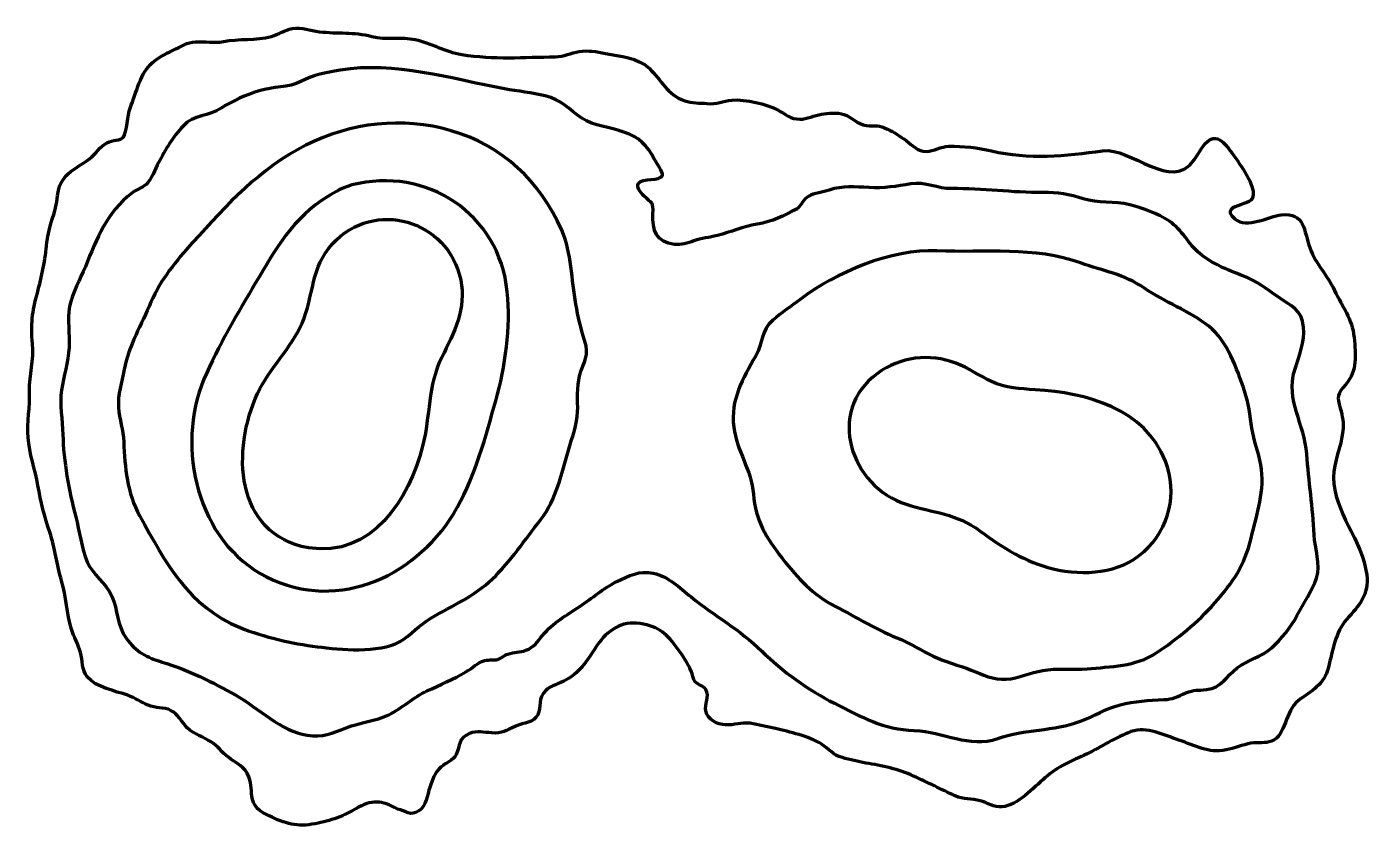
# Model space of a CAD drawing. Header units: inches. Extents: x 1.9 to 60.5, y -36.1 to -1.2.
import ezdxf

# ---------------------------------------------------------------- set-up
doc = ezdxf.new("R2010")
doc.units = ezdxf.units.IN
doc.header["$MEASUREMENT"] = 0
doc.layers.add('Layer 1', color=7, linetype='Continuous')

msp = doc.modelspace()

# ---------------------------------------------------------------- linework, layer by layer
at = {"layer": 'Layer 1', "color": 7, "lineweight": 70, "true_color": 0xffffff}
for points, knots in [([(18.057, -35.339), (18.421, -35.42), (18.625, -35.669), (18.997, -35.424), (19.287, -35.233), (19.373, -34.685), (19.469, -34.401), (19.59, -34.043), (19.666, -33.774), (19.962, -33.502), (20.183, -33.299), (20.48, -33.243), (20.617, -32.961), (20.81, -32.566), (20.693, -32.262), (21.2, -32.044), (21.521, -31.906), (21.841, -31.994), (22.174, -32.016), (22.652, -32.048), (22.774, -31.922), (23.229, -31.716), (23.587, -31.553), (23.999, -31.587), (24.184, -31.23), (24.365, -30.884), (24.175, -30.504), (24.519, -30.176), (24.759, -29.946), (25.14, -29.866), (25.426, -29.703), (26.102, -29.317), (26.358, -28.806), (26.777, -28.195), (27.22, -27.549), (27.846, -27.117), (28.648, -27.245), (29.515, -27.383), (29.817, -27.697), (30.304, -28.369), (30.533, -28.685), (30.732, -28.967), (30.886, -29.326), (30.945, -29.466), (30.963, -29.665), (31.059, -29.781), (31.192, -29.943), (31.419, -29.955), (31.519, -30.118), (31.705, -30.423), (31.45, -30.762), (31.519, -31.057), (31.611, -31.448), (32.017, -31.656), (32.382, -31.671), (32.763, -31.687), (33.054, -31.538), (33.453, -31.598), (33.819, -31.653), (34.197, -31.745), (34.559, -31.827), (35.167, -31.966), (36.027, -32.171), (36.549, -32.492), (36.91, -32.714), (37.037, -32.978), (37.482, -33.094), (37.81, -33.18), (38.166, -33.275), (38.508, -33.332), (39.204, -33.448), (39.93, -33.597), (40.591, -33.899), (41.194, -34.175), (41.794, -34.483), (42.403, -34.764), (42.744, -34.922), (43.139, -34.881), (43.496, -34.977), (43.801, -35.058), (44.11, -35.281), (44.444, -35.246), (45.155, -35.172), (45.814, -34.413), (46.321, -33.974), (46.893, -33.479), (47.487, -33.247), (48.169, -32.925), (48.795, -32.629), (49.439, -32.19), (50.079, -31.961), (50.787, -31.708), (51.503, -32.112), (52.173, -32.332), (52.899, -32.57), (53.448, -32.917), (54.227, -32.759), (54.592, -32.685), (54.949, -32.535), (55.315, -32.471), (55.601, -32.42), (55.948, -32.488), (56.215, -32.378), (56.86, -32.111), (56.795, -31.055), (57.377, -30.616), (57.955, -30.181), (58.505, -29.934), (58.701, -29.146), (58.876, -28.445), (59.005, -27.601), (59.485, -27.069), (60.04, -26.455), (60.475, -25.999), (60.367, -25.114), (60.186, -23.619), (58.918, -22.359), (58.918, -20.868), (58.918, -20.178), (59.253, -19.532), (59.328, -18.851), (59.368, -18.479), (59.312, -18.213), (59.215, -17.852), (59.072, -17.322), (59.079, -17.243), (59.458, -16.807), (59.967, -16.223), (59.89, -15.534), (59.818, -14.768), (59.737, -13.915), (59.302, -13.443), (58.96, -12.707), (58.65, -12.042), (58.138, -11.552), (57.894, -10.874), (57.61, -10.086), (57.685, -9.307), (56.638, -9.411), (56.104, -9.464), (55.137, -10.042), (54.606, -9.583), (54.154, -9.194), (54.563, -9.077), (54.859, -8.975), (55.295, -8.824), (55.455, -8.797), (55.406, -8.377), (55.346, -7.866), (54.664, -6.953), (54.348, -6.531), (53.614, -5.554), (53.292, -6.34), (52.84, -7.004), (51.851, -8.458), (50.074, -6.442), (48.839, -6.616), (47.226, -6.843), (45.604, -7.002), (43.995, -6.622), (43.414, -6.484), (42.729, -6.405), (42.126, -6.418), (41.792, -6.425), (41.477, -6.636), (41.145, -6.641), (40.762, -6.646), (40.554, -6.396), (40.259, -6.171), (40, -5.975), (39.743, -5.814), (39.452, -5.67), (39.073, -5.481), (38.916, -5.551), (38.528, -5.51), (38.114, -5.465), (37.911, -5.145), (37.545, -5.027), (37.271, -4.94), (36.856, -4.969), (36.573, -5.016), (36.263, -5.068), (35.936, -5.238), (35.617, -5.237), (35.204, -5.235), (35.013, -5.028), (34.675, -4.842), (34.173, -4.566), (33.237, -4.363), (32.665, -4.403), (32.224, -4.433), (32.031, -4.601), (31.566, -4.555), (31.247, -4.523), (30.908, -4.544), (30.599, -4.438), (29.826, -4.173), (29.595, -3.525), (29.041, -3.015), (28.521, -2.535), (27.799, -2.506), (27.141, -2.365), (26.756, -2.283), (26.377, -2.225), (25.984, -2.287), (25.643, -2.341), (25.32, -2.515), (24.958, -2.518), (23.591, -2.529), (22.258, -2.64), (20.865, -2.415), (20.134, -2.297), (19.548, -1.923), (18.837, -1.764), (18.206, -1.623), (17.564, -1.787), (16.943, -1.626), (16.142, -1.419), (15.463, -1.512), (14.656, -1.421), (14.238, -1.374), (13.905, -1.209), (13.466, -1.284), (13.13, -1.341), (12.876, -1.545), (12.557, -1.629), (11.902, -1.801), (11.136, -1.719), (10.46, -1.847), (10.028, -1.929), (9.679, -1.838), (9.253, -1.859), (8.865, -1.877), (8.613, -2.069), (8.264, -2.232), (7.508, -2.585), (7.091, -2.861), (6.777, -3.685), (6.642, -4.039), (6.525, -4.402), (6.39, -4.758), (6.284, -5.038), (6.249, -5.814), (6.096, -6.016), (5.971, -6.181), (5.617, -6.136), (5.38, -6.265), (5.059, -6.44), (4.907, -6.75), (4.616, -6.965), (3.961, -7.448), (3.301, -7.66), (3.222, -8.586), (3.161, -9.288), (2.83, -9.908), (2.759, -10.622), (2.687, -11.356), (2.534, -12.105), (2.34, -12.822), (2.12, -13.636), (2.044, -14.194), (2.13, -15.035), (2.2, -15.72), (1.979, -16.398), (2.003, -17.088), (2.027, -17.77), (1.882, -18.46), (1.934, -19.135), (1.987, -19.829), (2.248, -20.532), (2.366, -21.22), (2.488, -21.926), (2.646, -22.59), (2.882, -23.262), (3.123, -23.949), (3.185, -24.679), (3.398, -25.386), (3.605, -26.075), (3.628, -26.802), (3.826, -27.489), (3.926, -27.839), (4.135, -28.164), (4.227, -28.512), (4.319, -28.861), (4.267, -29.262), (4.516, -29.564), (4.92, -30.052), (5.724, -30.172), (6.287, -30.376), (6.609, -30.492), (6.873, -30.677), (7.179, -30.811), (7.493, -30.949), (7.866, -30.892), (8.156, -31.032), (8.457, -31.178), (8.656, -31.558), (8.883, -31.788), (9.199, -32.107), (9.555, -32.177), (9.925, -32.408), (10.215, -32.589), (10.402, -32.867), (10.677, -33.082), (11.017, -33.349), (11.422, -33.478), (11.572, -33.93), (11.813, -34.652), (11.477, -35.15), (12.339, -35.581), (13.006, -35.915), (13.603, -36.129), (14.322, -36.005), (15.074, -35.875), (15.582, -35.714), (16.237, -35.329), (16.93, -34.923), (17.373, -34.94), (18.057, -35.339)], [0, 0, 0, 0, 1, 1, 1, 2, 2, 2, 3, 3, 3, 4, 4, 4, 5, 5, 5, 6, 6, 6, 7, 7, 7, 8, 8, 8, 9, 9, 9, 10, 10, 10, 11, 11, 11, 12, 12, 12, 13, 13, 13, 14, 14, 14, 15, 15, 15, 16, 16, 16, 17, 17, 17, 18, 18, 18, 19, 19, 19, 20, 20, 20, 21, 21, 21, 22, 22, 22, 23, 23, 23, 24, 24, 24, 25, 25, 25, 26, 26, 26, 27, 27, 27, 28, 28, 28, 29, 29, 29, 30, 30, 30, 31, 31, 31, 32, 32, 32, 33, 33, 33, 34, 34, 34, 35, 35, 35, 36, 36, 36, 37, 37, 37, 38, 38, 38, 39, 39, 39, 40, 40, 40, 41, 41, 41, 42, 42, 42, 43, 43, 43, 44, 44, 44, 45, 45, 45, 46, 46, 46, 47, 47, 47, 48, 48, 48, 49, 49, 49, 50, 50, 50, 51, 51, 51, 52, 52, 52, 53, 53, 53, 54, 54, 54, 55, 55, 55, 56, 56, 56, 57, 57, 57, 58, 58, 58, 59, 59, 59, 60, 60, 60, 61, 61, 61, 62, 62, 62, 63, 63, 63, 64, 64, 64, 65, 65, 65, 66, 66, 66, 67, 67, 67, 68, 68, 68, 69, 69, 69, 70, 70, 70, 71, 71, 71, 72, 72, 72, 73, 73, 73, 74, 74, 74, 75, 75, 75, 76, 76, 76, 77, 77, 77, 78, 78, 78, 79, 79, 79, 80, 80, 80, 81, 81, 81, 82, 82, 82, 83, 83, 83, 84, 84, 84, 85, 85, 85, 86, 86, 86, 87, 87, 87, 88, 88, 88, 89, 89, 89, 90, 90, 90, 91, 91, 91, 92, 92, 92, 93, 93, 93, 94, 94, 94, 95, 95, 95, 96, 96, 96, 97, 97, 97, 98, 98, 98, 99, 99, 99, 100, 100, 100, 101, 101, 101, 102, 102, 102, 103, 103, 103, 104, 104, 104, 105, 105, 105, 106, 106, 106, 106]), ([(35.515, -9.142), (35.713, -8.968), (35.755, -8.738), (36.014, -8.596), (36.237, -8.473), (36.648, -8.417), (36.903, -8.332), (37.501, -8.134), (38.025, -8.184), (38.646, -8.225), (39.295, -8.267), (39.841, -8.162), (40.474, -8.058), (41.094, -7.957), (41.634, -8.279), (42.257, -8.269), (43.593, -8.248), (44.913, -8.45), (46.237, -8.44), (46.88, -8.435), (47.382, -8.509), (47.986, -8.706), (48.65, -8.922), (49.35, -8.801), (50.027, -8.974), (50.625, -9.127), (51.241, -9.352), (51.759, -9.694), (52.314, -10.061), (52.577, -10.682), (53.083, -11.102), (53.614, -11.542), (54.326, -11.826), (54.961, -12.069), (55.57, -12.303), (55.975, -12.62), (56.497, -12.991), (57.079, -13.404), (57.537, -13.538), (57.615, -14.311), (57.678, -14.942), (57.41, -15.579), (57.226, -16.177), (56.813, -17.521), (57.666, -18.531), (57.753, -19.85), (57.831, -21.031), (58.022, -22.188), (58.073, -23.371), (58.1, -23.987), (58.373, -24.673), (58.175, -25.259), (57.994, -25.795), (57.592, -26.387), (57.325, -26.904), (57.085, -27.371), (56.614, -27.954), (56.225, -28.298), (55.762, -28.706), (55.172, -28.833), (54.714, -29.182), (54.237, -29.546), (54.027, -30.059), (53.378, -30.129), (53.012, -30.168), (52.833, -30.112), (52.475, -30.273), (52.112, -30.435), (51.914, -30.549), (51.51, -30.566), (50.85, -30.594), (50.248, -30.637), (49.6, -30.793), (48.971, -30.945), (48.48, -31.288), (47.877, -31.508), (46.688, -31.942), (45.448, -31.847), (44.263, -32.261), (43.02, -32.695), (41.894, -31.956), (40.62, -31.914), (39.267, -31.869), (38.309, -31.317), (37.13, -30.721), (36.01, -30.155), (34.854, -29.329), (33.96, -28.448), (33.018, -27.521), (31.891, -26.91), (30.879, -26.086), (30.373, -25.674), (29.885, -25.191), (29.225, -25.047), (28.65, -24.921), (28.14, -25.152), (27.629, -25.414), (27.023, -25.724), (26.58, -26.125), (26.021, -26.497), (25.389, -26.918), (24.89, -27.174), (24.387, -27.77), (24.158, -28.042), (24.031, -28.271), (23.669, -28.413), (23.416, -28.513), (23.139, -28.488), (22.878, -28.575), (22.703, -28.634), (22.604, -28.763), (22.433, -28.808), (22.257, -28.855), (22.061, -28.811), (21.872, -28.862), (21.494, -28.963), (21.382, -29.167), (21.05, -29.358), (20.506, -29.672), (19.915, -29.929), (19.344, -30.188), (18.748, -30.457), (18.271, -30.939), (17.681, -31.224), (17.115, -31.498), (16.425, -31.562), (15.826, -31.794), (15.213, -32.031), (14.781, -32.224), (14.114, -32.119), (12.965, -31.938), (12.003, -30.938), (11.009, -30.377), (10.004, -29.81), (8.895, -29.243), (7.788, -28.925), (7.127, -28.735), (6.643, -28.47), (6.226, -27.899), (5.816, -27.34), (5.862, -26.657), (5.588, -26.045), (5.33, -25.471), (4.756, -25.105), (4.518, -24.548), (4.275, -23.977), (4.173, -23.196), (4.014, -22.586), (3.72, -21.465), (3.477, -20.144), (3.453, -18.991), (3.44, -18.375), (3.301, -17.673), (3.392, -17.066), (3.487, -16.437), (3.683, -15.852), (3.724, -15.203), (3.762, -14.601), (3.634, -14.014), (3.749, -13.417), (3.867, -12.799), (4.198, -12.251), (4.435, -11.675), (4.941, -10.442), (5.363, -9.318), (6.458, -8.459), (6.646, -8.311), (6.915, -8.235), (7.089, -8.081), (7.342, -7.857), (7.465, -7.423), (7.624, -7.132), (7.93, -6.57), (8.263, -6.007), (8.702, -5.537), (9.168, -5.038), (9.818, -5.108), (10.365, -4.76), (10.929, -4.401), (11.39, -4.203), (12.028, -3.998), (12.621, -3.806), (13.31, -3.874), (13.843, -3.598), (14.45, -3.283), (14.871, -3.214), (15.564, -3.097), (17.894, -2.705), (20.424, -3.48), (22.728, -3.915), (23.314, -4.026), (23.938, -4.074), (24.514, -4.218), (25.21, -4.392), (25.549, -4.81), (26.102, -5.188), (26.627, -5.547), (27.351, -5.585), (27.947, -5.799), (28.616, -6.038), (28.953, -6.361), (29.285, -6.998), (29.339, -7.102), (29.674, -7.59), (29.632, -7.69), (29.522, -7.952), (28.74, -7.788), (28.585, -8.034), (28.479, -8.202), (28.636, -8.409), (28.82, -8.586), (29.178, -8.93), (29.234, -8.839), (29.21, -9.373), (29.179, -10.059), (29.365, -10.619), (30.15, -10.703), (30.434, -10.733), (30.734, -10.641), (30.994, -10.549), (31.341, -10.426), (31.666, -10.41), (32.024, -10.317), (32.613, -10.163), (33.129, -9.921), (33.755, -9.819), (34.463, -9.703), (34.877, -9.46), (35.515, -9.142)], [0, 0, 0, 0, 1, 1, 1, 2, 2, 2, 3, 3, 3, 4, 4, 4, 5, 5, 5, 6, 6, 6, 7, 7, 7, 8, 8, 8, 9, 9, 9, 10, 10, 10, 11, 11, 11, 12, 12, 12, 13, 13, 13, 14, 14, 14, 15, 15, 15, 16, 16, 16, 17, 17, 17, 18, 18, 18, 19, 19, 19, 20, 20, 20, 21, 21, 21, 22, 22, 22, 23, 23, 23, 24, 24, 24, 25, 25, 25, 26, 26, 26, 27, 27, 27, 28, 28, 28, 29, 29, 29, 30, 30, 30, 31, 31, 31, 32, 32, 32, 33, 33, 33, 34, 34, 34, 35, 35, 35, 36, 36, 36, 37, 37, 37, 38, 38, 38, 39, 39, 39, 40, 40, 40, 41, 41, 41, 42, 42, 42, 43, 43, 43, 44, 44, 44, 45, 45, 45, 46, 46, 46, 47, 47, 47, 48, 48, 48, 49, 49, 49, 50, 50, 50, 51, 51, 51, 52, 52, 52, 53, 53, 53, 54, 54, 54, 55, 55, 55, 56, 56, 56, 57, 57, 57, 58, 58, 58, 59, 59, 59, 60, 60, 60, 61, 61, 61, 62, 62, 62, 63, 63, 63, 64, 64, 64, 65, 65, 65, 66, 66, 66, 67, 67, 67, 68, 68, 68, 69, 69, 69, 70, 70, 70, 71, 71, 71, 72, 72, 72, 73, 73, 73, 74, 74, 74, 75, 75, 75, 76, 76, 76, 76]), ([(18.151, -28.039), (17.236, -28.541), (15.562, -28.389), (14.565, -28.258), (13.446, -28.111), (12.237, -27.842), (11.193, -27.422), (8.965, -26.527), (7.911, -24.548), (6.81, -22.553), (6.258, -21.552), (6.158, -20.442), (6.11, -19.316), (6.088, -18.808), (5.919, -18.328), (5.882, -17.819), (5.839, -17.233), (6.031, -16.73), (6.134, -16.162), (6.318, -15.138), (6.89, -14.186), (7.301, -13.223), (7.721, -12.237), (8.409, -11.407), (9.12, -10.622), (10.617, -8.97), (12.037, -7.397), (14.066, -6.372), (16.031, -5.381), (18.272, -5.122), (20.404, -5.74), (22.634, -6.387), (24.292, -7.948), (25.23, -10.082), (25.676, -11.096), (25.652, -12.229), (25.847, -13.306), (25.947, -13.854), (26.055, -14.353), (26.228, -14.881), (26.456, -15.582), (26.188, -15.781), (26.011, -16.437), (25.878, -16.93), (25.941, -17.499), (25.922, -18.005), (25.901, -18.567), (25.698, -19.095), (25.539, -19.629), (25.212, -20.728), (25.01, -21.807), (24.306, -22.716), (23.639, -23.576), (22.985, -24.55), (22.201, -25.3), (21.413, -26.054), (20.447, -26.467), (19.517, -27.006), (19.013, -27.297), (18.659, -27.758), (18.151, -28.039)], [0, 0, 0, 0, 1, 1, 1, 2, 2, 2, 3, 3, 3, 4, 4, 4, 5, 5, 5, 6, 6, 6, 7, 7, 7, 8, 8, 8, 9, 9, 9, 10, 10, 10, 11, 11, 11, 12, 12, 12, 13, 13, 13, 14, 14, 14, 15, 15, 15, 16, 16, 16, 17, 17, 17, 18, 18, 18, 19, 19, 19, 20, 20, 20, 20]), ([(16.062, -8.109), (19.328, -7.272), (22.501, -9.357), (22.853, -12.769), (23.012, -14.317), (22.77, -16.028), (22.35, -17.524), (21.914, -19.081), (21.468, -20.757), (20.672, -22.175), (19.034, -25.096), (15.539, -26.819), (12.344, -25.21), (9.332, -23.692), (8.36, -19.559), (9.614, -16.582), (10.229, -15.122), (11.068, -13.74), (11.87, -12.375), (12.737, -10.899), (13.51, -9.531), (15.013, -8.609), (15.352, -8.401), (15.679, -8.225), (16.062, -8.109)], [0, 0, 0, 0, 1, 1, 1, 2, 2, 2, 3, 3, 3, 4, 4, 4, 5, 5, 5, 6, 6, 6, 7, 7, 7, 8, 8, 8, 8]), ([(14.173, -23.942), (16.944, -24.373), (18.551, -21.843), (19.159, -19.5), (19.495, -18.207), (19.376, -16.845), (19.99, -15.632), (20.532, -14.56), (21.082, -13.488), (20.819, -12.243), (20.268, -9.635), (17.05, -8.69), (15.22, -10.673), (14.287, -11.684), (14.403, -12.956), (13.898, -14.135), (13.421, -15.249), (12.468, -16.096), (11.953, -17.209), (10.83, -19.638), (10.914, -23.347), (14.173, -23.942)], [0, 0, 0, 0, 1, 1, 1, 2, 2, 2, 3, 3, 3, 4, 4, 4, 5, 5, 5, 6, 6, 6, 7, 7, 7, 7]), ([(46.227, -29.299), (45.682, -29.356), (45.188, -29.65), (44.634, -29.676), (44.081, -29.702), (43.603, -29.483), (43.101, -29.278), (42.554, -29.055), (41.985, -28.921), (41.447, -28.671), (40.968, -28.449), (40.533, -28.145), (40.043, -27.948), (39.043, -27.547), (38.141, -26.996), (37.183, -26.501), (36.17, -25.979), (35.555, -25.289), (34.859, -24.399), (34.146, -23.485), (33.687, -22.758), (33.599, -21.596), (33.52, -20.563), (32.867, -19.717), (32.738, -18.678), (32.585, -17.451), (33.131, -16.578), (33.699, -15.569), (34.021, -14.997), (33.92, -14.469), (34.446, -14.001), (34.802, -13.684), (35.249, -13.4), (35.631, -13.109), (37.183, -11.929), (39.633, -10.885), (41.601, -10.98), (43.675, -11.08), (45.897, -10.785), (47.872, -11.506), (48.897, -11.879), (49.741, -11.982), (50.667, -12.614), (51.554, -13.22), (52.628, -13.605), (53.473, -14.272), (54.296, -14.922), (54.702, -16.133), (55.032, -17.086), (55.218, -17.622), (55.267, -18.164), (55.355, -18.721), (55.44, -19.265), (55.651, -19.771), (55.746, -20.313), (55.944, -21.44), (55.579, -22.441), (55.32, -23.52), (55.03, -24.723), (54.544, -25.428), (53.73, -26.357), (53.006, -27.184), (52.085, -27.93), (51.164, -28.538), (50.281, -29.121), (49.185, -29.122), (48.168, -29.22), (47.548, -29.279), (46.824, -29.165), (46.227, -29.299)], [0, 0, 0, 0, 1, 1, 1, 2, 2, 2, 3, 3, 3, 4, 4, 4, 5, 5, 5, 6, 6, 6, 7, 7, 7, 8, 8, 8, 9, 9, 9, 10, 10, 10, 11, 11, 11, 12, 12, 12, 13, 13, 13, 14, 14, 14, 15, 15, 15, 16, 16, 16, 17, 17, 17, 18, 18, 18, 19, 19, 19, 20, 20, 20, 21, 21, 21, 22, 22, 22, 23, 23, 23, 23]), ([(46.678, -24.858), (45.468, -24.558), (44.482, -23.942), (43.496, -23.208), (42.457, -22.435), (41.458, -22.414), (40.262, -22.037), (37.852, -21.277), (36.742, -17.991), (39.007, -16.331), (39.99, -15.611), (41.294, -15.44), (42.435, -15.883), (42.987, -16.097), (43.463, -16.438), (43.995, -16.687), (44.603, -16.972), (45.243, -17.003), (45.9, -17.041), (48.128, -17.168), (50.697, -17.866), (51.584, -20.165), (52.123, -21.561), (51.762, -23.105), (50.647, -24.105), (49.557, -25.083), (48.048, -25.164), (46.678, -24.858)], [0, 0, 0, 0, 1, 1, 1, 2, 2, 2, 3, 3, 3, 4, 4, 4, 5, 5, 5, 6, 6, 6, 7, 7, 7, 8, 8, 8, 9, 9, 9, 9])]:
    msp.add_open_spline(points, degree=3, knots=knots, dxfattribs=at)

doc.saveas('drawing.dxf')
